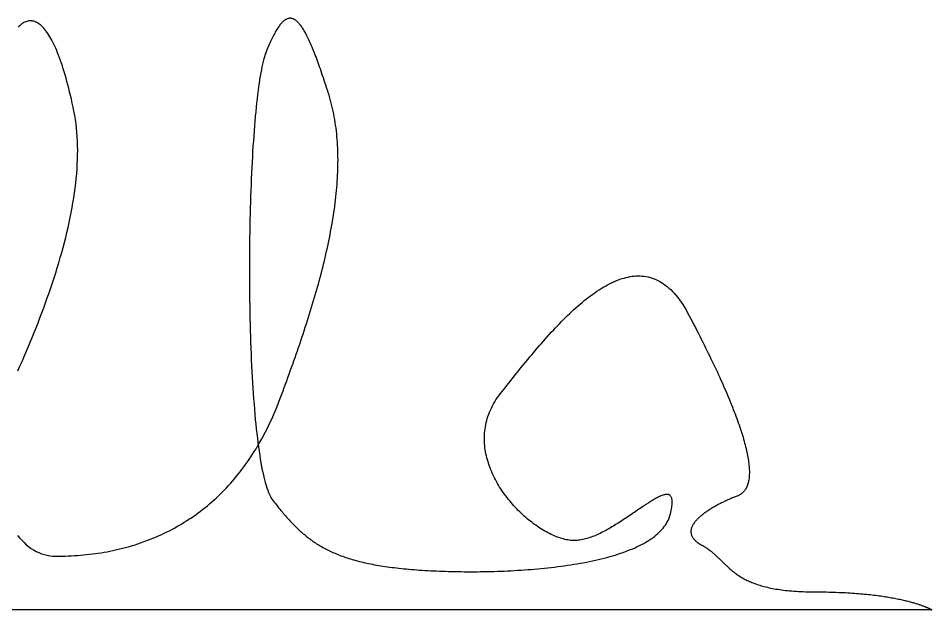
# Model space of a CAD drawing. Extents: x 0 to 545, y 0 to 177.
# Drawn here: x 272.7 to 545.3, y 0 to 176.7 of the extents above; entities that cross this region are included whole.
import ezdxf

# ---------------------------------------------------------------- set-up
doc = ezdxf.new("R2010")
doc.units = 0
doc.layers.get('0').update_dxf_attribs({"linetype": 'CONTINUOUS'})
doc.layers.add('1', color=7, linetype='CONTINUOUS')

msp = doc.modelspace()

# ---------------------------------------------------------------- linework, layer by layer
at = {"color": 30}
for points in [[(272.453, 22.2217, 0), (273.077, 21.4564, 0), (273.72, 20.7369, 0), (274.383, 20.0642, 0), (275.065, 19.4392, 0), (275.767, 18.8629, 0), (276.489, 18.3364, 0), (277.232, 17.8606, 0), (277.995, 17.4366, 0), (278.778, 17.0653, 0), (279.583, 16.7476, 0), (280.409, 16.4847, 0), (281.257, 16.2775, 0), (282.127, 16.1271, 0), (283.018, 16.0343, 0), (283.931, 16.0002, 0), (284.856, 16.004, 0), (285.778, 16.0173, 0), (286.696, 16.04, 0), (287.61, 16.072, 0), (288.521, 16.1135, 0), (289.429, 16.1643, 0), (290.332, 16.2246, 0), (291.232, 16.2943, 0), (292.128, 16.3735, 0), (293.021, 16.4622, 0), (293.909, 16.5603, 0), (294.794, 16.668, 0), (295.674, 16.7852, 0), (296.551, 16.912, 0), (297.423, 17.0483, 0), (298.292, 17.1942, 0), (299.156, 17.3497, 0), (300.016, 17.5149, 0), (300.872, 17.6896, 0), (301.723, 17.8741, 0), (302.571, 18.0682, 0), (303.413, 18.272, 0), (304.252, 18.4854, 0), (305.085, 18.7087, 0), (305.915, 18.9416, 0), (306.739, 19.1843, 0), (307.559, 19.4368, 0), (308.375, 19.6991, 0), (309.185, 19.9712, 0), (309.991, 20.2532, 0), (310.792, 20.5449, 0), (311.589, 20.8466, 0), (312.38, 21.1581, 0), (313.166, 21.4795, 0), (313.947, 21.8109, 0), (314.724, 22.1521, 0), (315.495, 22.5034, 0), (316.261, 22.8645, 0), (317.021, 23.2357, 0), (317.777, 23.6169, 0), (318.527, 24.0081, 0), (319.272, 24.4093, 0), (320.011, 24.8206, 0), (320.745, 25.242, 0), (321.473, 25.6735, 0), (322.196, 26.115, 0), (322.913, 26.5667, 0), (323.625, 27.0286, 0), (324.331, 27.5006, 0), (325.031, 27.9827, 0), (325.726, 28.4751, 0), (326.414, 28.9777, 0), (327.097, 29.4905, 0), (327.774, 30.0136, 0), (328.445, 30.5469, 0), (329.109, 31.0905, 0), (329.768, 31.6444, 0), (330.421, 32.2087, 0), (331.067, 32.7832, 0), (331.707, 33.3681, 0), (332.341, 33.9634, 0), (332.969, 34.5691, 0), (333.59, 35.1852, 0), (334.205, 35.8117, 0), (334.813, 36.4486, 0), (335.415, 37.096, 0), (336.01, 37.7539, 0), (336.599, 38.4222, 0), (337.181, 39.1011, 0), (337.757, 39.7905, 0), (338.325, 40.4905, 0), (338.887, 41.201, 0), (339.442, 41.9221, 0), (339.99, 42.6537, 0), (340.531, 43.396, 0), (341.065, 44.149, 0), (341.593, 44.9125, 0), (342.113, 45.6868, 0), (342.626, 46.4717, 0), (343.131, 47.2674, 0), (343.63, 48.0737, 0), (344.121, 48.8908, 0), (344.605, 49.7186, 0), (345.082, 50.5572, 0), (345.551, 51.4066, 0), (346.012, 52.2669, 0), (346.466, 53.1379, 0), (346.913, 54.0198, 0), (347.352, 54.9125, 0), (347.783, 55.8161, 0), (348.207, 56.7306, 0), (348.623, 57.656, 0), (349.031, 58.5923, 0), (349.431, 59.5396, 0), (349.823, 60.4979, 0), (350.208, 61.4671, 0), (350.584, 62.4473, 0), (350.955, 63.4356, 0), (351.324, 64.4254, 0), (351.692, 65.4163, 0), (352.06, 66.4082, 0), (352.425, 67.4012, 0), (352.79, 68.3951, 0), (353.153, 69.3899, 0), (353.514, 70.3855, 0), (353.874, 71.3818, 0), (354.232, 72.3788, 0), (354.588, 73.3764, 0), (354.941, 74.3744, 0), (355.293, 75.373, 0), (355.642, 76.3719, 0), (355.989, 77.3711, 0), (356.334, 78.3705, 0), (356.675, 79.3702, 0), (357.014, 80.3699, 0), (357.35, 81.3697, 0), (357.684, 82.3694, 0), (358.014, 83.369, 0), (358.341, 84.3684, 0), (358.664, 85.3676, 0), (358.984, 86.3665, 0), (359.301, 87.3649, 0), (359.614, 88.363, 0), (359.923, 89.3604, 0), (360.228, 90.3573, 0), (360.529, 91.3536, 0), (360.826, 92.3491, 0), (361.119, 93.3437, 0), (361.408, 94.3375, 0), (361.692, 95.3304, 0), (361.971, 96.3222, 0), (362.246, 97.313, 0), (362.516, 98.3026, 0), (362.782, 99.291, 0), (363.042, 100.278, 0), (363.297, 101.264, 0), (363.547, 102.248, 0), (363.791, 103.231, 0), (364.03, 104.212, 0), (364.263, 105.192, 0), (364.491, 106.169, 0), (364.713, 107.145, 0), (364.929, 108.12, 0), (365.139, 109.092, 0), (365.342, 110.062, 0), (365.54, 111.03, 0), (365.731, 111.996, 0), (365.915, 112.96, 0), (366.093, 113.922, 0), (366.265, 114.881, 0), (366.429, 115.838, 0), (366.586, 116.792, 0), (366.737, 117.744, 0), (366.88, 118.693, 0), (367.016, 119.64, 0), (367.145, 120.584, 0), (367.266, 121.525, 0), (367.379, 122.463, 0), (367.485, 123.398, 0), (367.582, 124.33, 0), (367.672, 125.259, 0), (367.754, 126.184, 0), (367.828, 127.107, 0), (367.893, 128.026, 0), (367.95, 128.942, 0), (367.998, 129.854, 0), (368.038, 130.763, 0), (368.068, 131.668, 0), (368.09, 132.569, 0), (368.103, 133.467, 0), (368.107, 134.361, 0), (368.102, 135.251, 0), (368.087, 136.137, 0), (368.063, 137.019, 0), (368.03, 137.897, 0), (367.986, 138.771, 0), (367.933, 139.641, 0), (367.87, 140.506, 0), (367.797, 141.367, 0), (367.714, 142.224, 0), (367.621, 143.076, 0), (367.517, 143.923, 0), (367.403, 144.766, 0), (367.278, 145.604, 0), (367.143, 146.437, 0), (366.997, 147.266, 0), (366.839, 148.089, 0), (366.671, 148.908, 0), (366.492, 149.721, 0), (366.301, 150.529, 0), (366.099, 151.332, 0), (365.886, 152.13, 0), (365.661, 152.923, 0), (365.424, 153.71, 0), (365.178, 154.49, 0), (364.934, 155.257, 0), (364.692, 156.01, 0), (364.453, 156.75, 0), (364.216, 157.477, 0), (363.982, 158.189, 0), (363.749, 158.889, 0), (363.519, 159.574, 0), (363.291, 160.247, 0), (363.066, 160.905, 0), (362.842, 161.55, 0), (362.621, 162.182, 0), (362.401, 162.8, 0), (362.184, 163.405, 0), (361.969, 163.996, 0), (361.755, 164.573, 0), (361.543, 165.138, 0), (361.333, 165.688, 0), (361.125, 166.225, 0), (360.919, 166.749, 0), (360.714, 167.259, 0), (360.511, 167.756, 0), (360.31, 168.239, 0), (360.11, 168.709, 0), (359.911, 169.165, 0), (359.714, 169.608, 0), (359.519, 170.038, 0), (359.325, 170.453, 0), (359.132, 170.856, 0), (358.941, 171.245, 0), (358.75, 171.621, 0), (358.561, 171.983, 0), (358.373, 172.332, 0), (358.187, 172.667, 0), (358.001, 172.989, 0), (357.816, 173.298, 0), (357.633, 173.593, 0), (357.45, 173.875, 0), (357.268, 174.143, 0), (357.087, 174.398, 0), (356.907, 174.639, 0), (356.728, 174.868, 0), (356.549, 175.082, 0), (356.371, 175.284, 0), (356.194, 175.472, 0), (356.017, 175.647, 0), (355.841, 175.808, 0), (355.665, 175.956, 0), (355.49, 176.09, 0), (355.316, 176.212, 0), (355.141, 176.32, 0), (354.967, 176.414, 0), (354.793, 176.495, 0), (354.62, 176.563, 0), (354.446, 176.618, 0), (354.273, 176.659, 0), (354.1, 176.687, 0), (353.927, 176.702, 0), (353.754, 176.703, 0), (353.581, 176.691, 0), (353.408, 176.666, 0), (353.235, 176.627, 0), (353.062, 176.575, 0), (352.889, 176.51, 0), (352.715, 176.431, 0), (352.541, 176.34, 0), (352.367, 176.235, 0), (352.192, 176.116, 0), (352.017, 175.985, 0), (351.842, 175.84, 0), (351.666, 175.682, 0), (351.489, 175.51, 0), (351.312, 175.326, 0), (351.134, 175.128, 0), (350.956, 174.917, 0), (350.777, 174.693, 0), (350.597, 174.455, 0), (350.416, 174.204, 0), (350.235, 173.94, 0), (350.052, 173.663, 0), (349.869, 173.373, 0), (349.685, 173.069, 0), (349.499, 172.752, 0), (349.313, 172.422, 0), (349.125, 172.079, 0), (348.937, 171.722, 0), (348.747, 171.353, 0), (348.556, 170.97, 0), (348.363, 170.574, 0), (348.17, 170.165, 0), (347.975, 169.742, 0), (347.778, 169.307, 0), (347.58, 168.858, 0), (347.381, 168.396, 0), (347.18, 167.921, 0), (346.977, 167.433, 0), (346.773, 166.932, 0), (346.568, 166.412, 0), (346.366, 165.843, 0), (346.168, 165.219, 0), (345.973, 164.542, 0), (345.783, 163.812, 0), (345.596, 163.031, 0), (345.414, 162.201, 0), (345.235, 161.322, 0), (345.06, 160.395, 0), (344.89, 159.422, 0), (344.723, 158.404, 0), (344.561, 157.342, 0), (344.403, 156.238, 0), (344.249, 155.092, 0), (344.099, 153.906, 0), (343.953, 152.68, 0), (343.811, 151.417, 0), (343.674, 150.117, 0), (343.541, 148.781, 0), (343.412, 147.411, 0), (343.288, 146.008, 0), (343.168, 144.572, 0), (343.052, 143.106, 0), (342.941, 141.611, 0), (342.834, 140.087, 0), (342.731, 138.536, 0), (342.633, 136.959, 0), (342.54, 135.357, 0), (342.451, 133.731, 0), (342.367, 132.083, 0), (342.287, 130.413, 0), (342.212, 128.724, 0), (342.141, 127.016, 0), (342.076, 125.29, 0), (342.014, 123.547, 0), (341.958, 121.789, 0), (341.906, 120.018, 0), (341.859, 118.233, 0), (341.817, 116.436, 0), (341.78, 114.629, 0), (341.748, 112.813, 0), (341.72, 110.988, 0), (341.697, 109.157, 0), (341.68, 107.319, 0), (341.667, 105.477, 0), (341.659, 103.632, 0), (341.656, 101.785, 0), (341.658, 99.9361, 0), (341.666, 98.0878, 0), (341.678, 96.2408, 0), (341.696, 94.3964, 0), (341.718, 92.5558, 0), (341.746, 90.7201, 0), (341.779, 88.8906, 0), (341.817, 87.0684, 0), (341.861, 85.2547, 0), (341.909, 83.4507, 0), (341.963, 81.6576, 0), (342.023, 79.8767, 0), (342.087, 78.109, 0), (342.157, 76.3557, 0), (342.233, 74.6182, 0), (342.313, 72.8975, 0), (342.4, 71.1948, 0), (342.491, 69.5114, 0), (342.589, 67.8484, 0), (342.692, 66.207, 0), (342.8, 64.5884, 0), (342.914, 62.9939, 0), (343.033, 61.4245, 0), (343.159, 59.8815, 0), (343.289, 58.3661, 0), (343.426, 56.8795, 0), (343.568, 55.4228, 0), (343.716, 53.9973, 0), (343.87, 52.6041, 0), (344.029, 51.2444, 0), (344.195, 49.9195, 0), (344.366, 48.6305, 0), (344.543, 47.3786, 0), (344.726, 46.1649, 0), (344.915, 44.9908, 0), (345.109, 43.8573, 0), (345.31, 42.7657, 0), (345.517, 41.7172, 0), (345.73, 40.7129, 0), (345.949, 39.754, 0), (346.174, 38.8418, 0), (346.405, 37.9774, 0), (346.642, 37.1621, 0), (346.885, 36.3969, 0), (347.135, 35.6831, 0), (347.39, 35.0219, 0), (347.652, 34.4145, 0), (347.921, 33.8621, 0), (348.195, 33.3658, 0), (348.476, 32.9268, 0), (348.763, 32.5433, 0), (349.05, 32.1756, 0), (349.336, 31.8112, 0), (349.621, 31.4502, 0), (349.905, 31.0926, 0), (350.189, 30.7384, 0), (350.472, 30.3876, 0), (350.755, 30.0401, 0), (351.037, 29.6959, 0), (351.319, 29.3551, 0), (351.601, 29.0177, 0), (351.883, 28.6836, 0), (352.166, 28.3528, 0), (352.448, 28.0254, 0), (352.731, 27.7013, 0), (353.015, 27.3806, 0), (353.3, 27.0632, 0), (353.585, 26.749, 0), (353.871, 26.4383, 0), (354.159, 26.1308, 0), (354.448, 25.8266, 0), (354.738, 25.5257, 0), (355.029, 25.2281, 0), (355.323, 24.9338, 0), (355.618, 24.6429, 0), (355.915, 24.3551, 0), (356.214, 24.0707, 0), (356.515, 23.7895, 0), (356.819, 23.5117, 0), (357.125, 23.237, 0), (357.433, 22.9657, 0), (357.744, 22.6976, 0), (358.058, 22.4327, 0), (358.376, 22.1712, 0), (358.696, 21.9128, 0), (359.019, 21.6577, 0), (359.346, 21.4058, 0), (359.676, 21.1572, 0), (360.01, 20.9118, 0), (360.347, 20.6696, 0), (360.689, 20.4306, 0), (361.034, 20.1949, 0), (361.384, 19.9623, 0), (361.737, 19.733, 0), (362.096, 19.5068, 0), (362.458, 19.2839, 0), (362.826, 19.0642, 0), (363.198, 18.8476, 0), (363.575, 18.6342, 0), (363.957, 18.424, 0), (364.345, 18.217, 0), (364.737, 18.0132, 0), (365.136, 17.8125, 0), (365.539, 17.615, 0), (365.949, 17.4206, 0), (366.364, 17.2294, 0), (366.785, 17.0413, 0), (367.213, 16.8564, 0), (367.646, 16.6747, 0), (368.086, 16.496, 0), (368.532, 16.3205, 0), (368.985, 16.1481, 0), (369.445, 15.9789, 0), (369.912, 15.8127, 0), (370.386, 15.6497, 0), (370.867, 15.4898, 0), (371.355, 15.333, 0), (371.85, 15.1793, 0), (372.353, 15.0287, 0), (372.864, 14.8812, 0), (373.383, 14.7368, 0), (373.909, 14.5954, 0), (374.444, 14.4571, 0), (374.987, 14.322, 0), (375.538, 14.1898, 0), (376.097, 14.0608, 0), (376.665, 13.9348, 0), (377.242, 13.8119, 0), (377.828, 13.692, 0), (378.423, 13.5752, 0), (379.026, 13.4614, 0), (379.639, 13.3506, 0), (380.262, 13.2429, 0), (380.894, 13.1382, 0), (381.535, 13.0366, 0), (382.187, 12.938, 0), (382.848, 12.8424, 0), (383.519, 12.7498, 0), (384.2, 12.6602, 0), (384.892, 12.5736, 0), (385.594, 12.49, 0), (386.307, 12.4094, 0), (387.03, 12.3318, 0), (387.764, 12.2572, 0), (388.509, 12.1856, 0), (389.266, 12.117, 0), (390.033, 12.0513, 0), (390.812, 11.9886, 0), (391.604, 11.9286, 0), (392.409, 11.8712, 0), (393.227, 11.8166, 0), (394.058, 11.7646, 0), (394.901, 11.7156, 0), (395.756, 11.6694, 0), (396.622, 11.6262, 0), (397.499, 11.586, 0), (398.387, 11.549, 0), (399.285, 11.5151, 0), (400.192, 11.4845, 0), (401.109, 11.4573, 0), (402.034, 11.4334, 0), (402.968, 11.413, 0), (403.909, 11.3961, 0), (404.858, 11.3828, 0), (405.814, 11.3732, 0), (406.777, 11.3673, 0), (407.746, 11.3652, 0), (408.721, 11.3671, 0), (409.701, 11.3729, 0), (410.686, 11.3826, 0), (411.676, 11.3965, 0), (412.669, 11.4146, 0), (413.667, 11.4369, 0), (414.667, 11.4635, 0), (415.67, 11.4944, 0), (416.676, 11.5298, 0), (417.684, 11.5697, 0), (418.693, 11.6142, 0), (419.703, 11.6633, 0), (420.714, 11.7172, 0), (421.725, 11.7758, 0), (422.736, 11.8393, 0), (423.746, 11.9078, 0), (424.755, 11.9812, 0), (425.763, 12.0597, 0), (426.769, 12.1434, 0), (427.772, 12.2322, 0), (428.773, 12.3263, 0), (429.77, 12.4258, 0), (430.764, 12.5307, 0), (431.754, 12.6411, 0), (432.739, 12.757, 0), (433.72, 12.8786, 0), (434.695, 13.0058, 0), (435.664, 13.1389, 0), (436.627, 13.2777, 0), (437.584, 13.4225, 0), (438.533, 13.5733, 0), (439.475, 13.7301, 0), (440.409, 13.893, 0), (441.335, 14.0621, 0), (442.252, 14.2374, 0), (443.16, 14.4191, 0), (444.058, 14.6072, 0), (444.947, 14.8017, 0), (445.824, 15.0028, 0), (446.691, 15.2104, 0), (447.547, 15.4248, 0), (448.39, 15.6459, 0), (449.222, 15.8738, 0), (450.041, 16.1086, 0), (450.847, 16.3503, 0), (451.64, 16.5991, 0), (452.418, 16.855, 0), (453.183, 17.118, 0), (453.932, 17.3883, 0), (454.667, 17.6658, 0), (455.386, 17.9507, 0), (456.088, 18.2431, 0), (456.775, 18.543, 0), (457.444, 18.8505, 0), (458.096, 19.1656, 0), (458.731, 19.4884, 0), (459.347, 19.8191, 0), (459.945, 20.1576, 0), (460.524, 20.504, 0), (461.083, 20.8584, 0), (461.622, 21.2209, 0), (462.141, 21.5915, 0), (462.64, 21.9704, 0), (463.117, 22.3575, 0), (463.573, 22.753, 0), (464.006, 23.1569, 0), (464.418, 23.5693, 0), (464.806, 23.9902, 0), (465.171, 24.4198, 0), (465.512, 24.8581, 0), (465.829, 25.3051, 0), (466.122, 25.761, 0), (466.39, 26.2258, 0), (466.632, 26.6995, 0), (466.848, 27.1823, 0), (467.038, 27.6742, 0), (467.202, 28.1754, 0), (467.338, 28.6857, 0), (467.453, 29.1864, 0), (467.554, 29.6612, 0), (467.639, 30.1106, 0), (467.71, 30.535, 0), (467.766, 30.935, 0), (467.809, 31.3108, 0), (467.837, 31.6629, 0), (467.851, 31.9918, 0), (467.852, 32.2979, 0), (467.839, 32.5817, 0), (467.813, 32.8435, 0), (467.774, 33.0837, 0), (467.723, 33.3029, 0), (467.659, 33.5015, 0), (467.582, 33.6798, 0), (467.493, 33.8384, 0), (467.392, 33.9776, 0), (467.28, 34.0979, 0), (467.156, 34.1997, 0), (467.02, 34.2834, 0), (466.874, 34.3495, 0), (466.716, 34.3984, 0), (466.548, 34.4306, 0), (466.369, 34.4465, 0), (466.18, 34.4464, 0), (465.981, 34.4309, 0), (465.772, 34.4003, 0), (465.553, 34.3552, 0), (465.324, 34.2959, 0), (465.087, 34.2228, 0), (464.84, 34.1364, 0), (464.584, 34.0372, 0), (464.32, 33.9255, 0), (464.047, 33.8019, 0), (463.766, 33.6666, 0), (463.477, 33.5202, 0), (463.18, 33.3631, 0), (462.875, 33.1957, 0), (462.563, 33.0185, 0), (462.243, 32.8318, 0), (461.917, 32.6361, 0), (461.583, 32.432, 0), (461.243, 32.2196, 0), (460.897, 31.9996, 0), (460.544, 31.7724, 0), (460.186, 31.5383, 0), (459.821, 31.2978, 0), (459.451, 31.0513, 0), (459.075, 30.7994, 0), (458.695, 30.5423, 0), (458.309, 30.2805, 0), (457.919, 30.0146, 0), (457.523, 29.7448, 0), (457.124, 29.4716, 0), (456.72, 29.1955, 0), (456.313, 28.917, 0), (455.901, 28.6363, 0), (455.486, 28.354, 0), (455.068, 28.0705, 0), (454.647, 27.7862, 0), (454.222, 27.5015, 0), (453.795, 27.2169, 0), (453.365, 26.9329, 0), (452.933, 26.6498, 0), (452.499, 26.3681, 0), (452.063, 26.0882, 0), (451.625, 25.8105, 0), (451.186, 25.5355, 0), (450.745, 25.2637, 0), (450.304, 24.9953, 0), (449.861, 24.731, 0), (449.418, 24.471, 0), (448.974, 24.2159, 0), (448.53, 23.9661, 0), (448.086, 23.7219, 0), (447.642, 23.4839, 0), (447.198, 23.2524, 0), (446.755, 23.028, 0), (446.313, 22.8109, 0), (445.871, 22.6017, 0), (445.431, 22.4009, 0), (444.992, 22.2087, 0), (444.554, 22.0257, 0), (444.119, 21.8523, 0), (443.685, 21.6889, 0), (443.254, 21.5359, 0), (442.825, 21.3939, 0), (442.398, 21.2631, 0), (441.974, 21.1441, 0), (441.554, 21.0373, 0), (441.136, 20.9431, 0), (440.722, 20.8619, 0), (440.312, 20.7942, 0), (439.905, 20.7404, 0), (439.503, 20.7009, 0), (439.104, 20.6762, 0), (438.71, 20.6668, 0), (438.316, 20.6728, 0), (437.915, 20.6944, 0), (437.506, 20.7313, 0), (437.091, 20.7833, 0), (436.67, 20.8502, 0), (436.242, 20.9319, 0), (435.81, 21.0281, 0), (435.371, 21.1386, 0), (434.928, 21.2632, 0), (434.48, 21.4018, 0), (434.028, 21.5541, 0), (433.572, 21.72, 0), (433.113, 21.8992, 0), (432.65, 22.0915, 0), (432.184, 22.2968, 0), (431.716, 22.5149, 0), (431.246, 22.7455, 0), (430.773, 22.9885, 0), (430.299, 23.2437, 0), (429.824, 23.5108, 0), (429.348, 23.7897, 0), (428.872, 24.0802, 0), (428.395, 24.3821, 0), (427.919, 24.6952, 0), (427.443, 25.0193, 0), (426.968, 25.3541, 0), (426.494, 25.6996, 0), (426.021, 26.0554, 0), (425.551, 26.4215, 0), (425.082, 26.7976, 0), (424.616, 27.1835, 0), (424.153, 27.579, 0), (423.694, 27.9839, 0), (423.237, 28.3981, 0), (422.785, 28.8212, 0), (422.337, 29.2533, 0), (421.894, 29.6939, 0), (421.455, 30.143, 0), (421.022, 30.6003, 0), (420.594, 31.0657, 0), (420.173, 31.5389, 0), (419.757, 32.0198, 0), (419.348, 32.5082, 0), (418.946, 33.0038, 0), (418.552, 33.5065, 0), (418.165, 34.016, 0), (417.786, 34.5322, 0), (417.416, 35.0549, 0), (417.054, 35.5839, 0), (416.701, 36.1189, 0), (416.357, 36.6599, 0), (416.023, 37.2065, 0), (415.7, 37.7586, 0), (415.386, 38.316, 0), (415.083, 38.8786, 0), (414.792, 39.446, 0), (414.511, 40.0181, 0), (414.243, 40.5948, 0), (413.986, 41.1758, 0), (413.742, 41.7608, 0), (413.511, 42.3499, 0), (413.293, 42.9426, 0), (413.088, 43.5389, 0), (412.897, 44.1385, 0), (412.72, 44.7412, 0), (412.557, 45.3469, 0), (412.409, 45.9554, 0), (412.277, 46.5664, 0), (412.16, 47.1797, 0), (412.059, 47.7952, 0), (411.973, 48.4127, 0), (411.905, 49.0319, 0), (411.853, 49.6527, 0), (411.818, 50.2748, 0), (411.801, 50.8982, 0), (411.802, 51.5225, 0), (411.821, 52.1476, 0), (411.858, 52.7733, 0), (411.915, 53.3994, 0), (411.99, 54.0257, 0), (412.085, 54.6519, 0), (412.2, 55.278, 0), (412.336, 55.9037, 0), (412.492, 56.5288, 0), (412.668, 57.1531, 0), (412.866, 57.7764, 0), (413.086, 58.3985, 0), (413.327, 59.0193, 0), (413.591, 59.6385, 0), (413.878, 60.2559, 0), (414.187, 60.8713, 0), (414.52, 61.4846, 0), (414.876, 62.0955, 0), (415.256, 62.7039, 0), (415.661, 63.3096, 0), (416.09, 63.9122, 0), (416.545, 64.5118, 0), (417.019, 65.1113, 0), (417.5, 65.719, 0), (417.988, 66.3348, 0), (418.481, 66.9581, 0), (418.981, 67.5884, 0), (419.486, 68.2253, 0), (419.996, 68.8683, 0), (420.512, 69.5168, 0), (421.034, 70.1704, 0), (421.56, 70.8285, 0), (422.092, 71.4906, 0), (422.629, 72.1564, 0), (423.17, 72.8251, 0), (423.717, 73.4965, 0), (424.267, 74.1698, 0), (424.822, 74.8448, 0), (425.382, 75.5208, 0), (425.946, 76.1973, 0), (426.513, 76.8739, 0), (427.085, 77.55, 0), (427.66, 78.2252, 0), (428.239, 78.8989, 0), (428.822, 79.5707, 0), (429.408, 80.2401, 0), (429.997, 80.9064, 0), (430.589, 81.5694, 0), (431.184, 82.2284, 0), (431.783, 82.8829, 0), (432.383, 83.5325, 0), (432.987, 84.1766, 0), (433.593, 84.8148, 0), (434.201, 85.4466, 0), (434.811, 86.0714, 0), (435.424, 86.6887, 0), (436.038, 87.2981, 0), (436.655, 87.899, 0), (437.273, 88.491, 0), (437.892, 89.0735, 0), (438.513, 89.6461, 0), (439.135, 90.2082, 0), (439.759, 90.7594, 0), (440.383, 91.2991, 0), (441.008, 91.8269, 0), (441.634, 92.3422, 0), (442.261, 92.8446, 0), (442.888, 93.3335, 0), (443.516, 93.8085, 0), (444.143, 94.269, 0), (444.771, 94.7145, 0), (445.399, 95.1446, 0), (446.027, 95.5588, 0), (446.654, 95.9565, 0), (447.281, 96.3372, 0), (447.908, 96.7005, 0), (448.534, 97.0459, 0), (449.159, 97.3727, 0), (449.783, 97.6807, 0), (450.406, 97.9691, 0), (451.027, 98.2377, 0), (451.648, 98.4857, 0), (452.267, 98.7128, 0), (452.884, 98.9185, 0), (453.5, 99.1022, 0), (454.114, 99.2634, 0), (454.726, 99.4017, 0), (455.335, 99.5166, 0), (455.943, 99.6074, 0), (456.548, 99.6739, 0), (457.151, 99.7153, 0), (457.751, 99.7314, 0), (458.348, 99.7214, 0), (458.942, 99.685, 0), (459.533, 99.6217, 0), (460.121, 99.5308, 0), (460.706, 99.4121, 0), (461.287, 99.2648, 0), (461.865, 99.0887, 0), (462.439, 98.883, 0), (463.01, 98.6474, 0), (463.576, 98.3814, 0), (464.138, 98.0844, 0), (464.696, 97.7559, 0), (465.25, 97.3955, 0), (465.799, 97.0026, 0), (466.344, 96.5767, 0), (466.884, 96.1174, 0), (467.419, 95.6242, 0), (467.949, 95.0964, 0), (468.474, 94.5338, 0), (468.994, 93.9356, 0), (469.508, 93.3015, 0), (470.017, 92.631, 0), (470.52, 91.9235, 0), (471.017, 91.1785, 0), (471.509, 90.3956, 0), (471.994, 89.5742, 0), (472.473, 88.7138, 0), (472.946, 87.8218, 0), (473.415, 86.9306, 0), (473.878, 86.044, 0), (474.337, 85.162, 0), (474.791, 84.2848, 0), (475.24, 83.4124, 0), (475.684, 82.5449, 0), (476.123, 81.6823, 0), (476.557, 80.8248, 0), (476.985, 79.9724, 0), (477.409, 79.1252, 0), (477.827, 78.2833, 0), (478.239, 77.4467, 0), (478.647, 76.6156, 0), (479.048, 75.7899, 0), (479.444, 74.9698, 0), (479.835, 74.1554, 0), (480.22, 73.3467, 0), (480.599, 72.5438, 0), (480.972, 71.7467, 0), (481.34, 70.9557, 0), (481.702, 70.1706, 0), (482.057, 69.3917, 0), (482.407, 68.619, 0), (482.75, 67.8525, 0), (483.087, 67.0923, 0), (483.418, 66.3386, 0), (483.743, 65.5913, 0), (484.062, 64.8506, 0), (484.374, 64.1166, 0), (484.679, 63.3893, 0), (484.978, 62.6688, 0), (485.271, 61.9551, 0), (485.556, 61.2484, 0), (485.836, 60.5487, 0), (486.108, 59.8561, 0), (486.373, 59.1707, 0), (486.632, 58.4925, 0), (486.883, 57.8217, 0), (487.128, 57.1582, 0), (487.365, 56.5023, 0), (487.596, 55.8539, 0), (487.819, 55.2131, 0), (488.035, 54.5801, 0), (488.243, 53.9548, 0), (488.445, 53.3374, 0), (488.638, 52.7279, 0), (488.825, 52.1265, 0), (489.003, 51.5331, 0), (489.174, 50.9479, 0), (489.338, 50.3709, 0), (489.493, 49.8023, 0), (489.641, 49.242, 0), (489.781, 48.6903, 0), (489.913, 48.147, 0), (490.037, 47.6124, 0), (490.153, 47.0865, 0), (490.26, 46.5694, 0), (490.36, 46.0611, 0), (490.451, 45.5618, 0), (490.534, 45.0714, 0), (490.609, 44.5901, 0), (490.675, 44.118, 0), (490.733, 43.6552, 0), (490.782, 43.2016, 0), (490.823, 42.7574, 0), (490.855, 42.3227, 0), (490.878, 41.8975, 0), (490.893, 41.482, 0), (490.898, 41.0761, 0), (490.895, 40.68, 0), (490.883, 40.2937, 0), (490.861, 39.9174, 0), (490.831, 39.551, 0), (490.791, 39.1947, 0), (490.743, 38.8486, 0), (490.685, 38.5127, 0), (490.617, 38.1871, 0), (490.54, 37.8719, 0), (490.454, 37.5671, 0), (490.358, 37.2728, 0), (490.253, 36.9892, 0), (490.138, 36.7162, 0), (490.013, 36.454, 0), (489.879, 36.2027, 0), (489.734, 35.9622, 0), (489.58, 35.7327, 0), (489.416, 35.5143, 0), (489.242, 35.307, 0), (489.057, 35.111, 0), (488.863, 34.9262, 0), (488.658, 34.7528, 0), (488.444, 34.5909, 0), (488.218, 34.4404, 0), (487.983, 34.3016, 0), (487.737, 34.1744, 0), (487.48, 34.059, 0), (487.214, 33.954, 0), (486.945, 33.8491, 0), (486.676, 33.7421, 0), (486.405, 33.6331, 0), (486.133, 33.5221, 0), (485.861, 33.4091, 0), (485.588, 33.2942, 0), (485.315, 33.1774, 0), (485.042, 33.0587, 0), (484.769, 32.9382, 0), (484.495, 32.8159, 0), (484.222, 32.6919, 0), (483.949, 32.5661, 0), (483.677, 32.4387, 0), (483.405, 32.3096, 0), (483.134, 32.1789, 0), (482.864, 32.0466, 0), (482.595, 31.9128, 0), (482.327, 31.7774, 0), (482.06, 31.6406, 0), (481.795, 31.5024, 0), (481.531, 31.3627, 0), (481.269, 31.2217, 0), (481.009, 31.0793, 0), (480.751, 30.9356, 0), (480.495, 30.7907, 0), (480.242, 30.6445, 0), (479.99, 30.4972, 0), (479.742, 30.3486, 0), (479.496, 30.199, 0), (479.253, 30.0482, 0), (479.013, 29.8964, 0), (478.776, 29.7436, 0), (478.542, 29.5898, 0), (478.311, 29.4351, 0), (478.085, 29.2794, 0), (477.862, 29.1228, 0), (477.642, 28.9654, 0), (477.427, 28.8072, 0), (477.216, 28.6482, 0), (477.008, 28.4885, 0), (476.806, 28.328, 0), (476.608, 28.1669, 0), (476.414, 28.0051, 0), (476.225, 27.8428, 0), (476.042, 27.6799, 0), (475.863, 27.5164, 0), (475.69, 27.3524, 0), (475.521, 27.188, 0), (475.359, 27.0232, 0), (475.202, 26.8579, 0), (475.051, 26.6923, 0), (474.905, 26.5264, 0), (474.766, 26.3602, 0), (474.633, 26.1937, 0), (474.506, 26.027, 0), (474.386, 25.8602, 0), (474.272, 25.6931, 0), (474.165, 25.526, 0), (474.065, 25.3588, 0), (473.972, 25.1915, 0), (473.886, 25.0243, 0), (473.808, 24.857, 0), (473.737, 24.6898, 0), (473.673, 24.5227, 0), (473.617, 24.3558, 0), (473.569, 24.189, 0), (473.529, 24.0224, 0), (473.498, 23.856, 0), (473.474, 23.69, 0), (473.459, 23.5242, 0), (473.453, 23.3587, 0), (473.455, 23.1937, 0), (473.466, 23.029, 0), (473.486, 22.8648, 0), (473.515, 22.701, 0), (473.553, 22.5378, 0), (473.601, 22.3752, 0), (473.659, 22.2131, 0), (473.726, 22.0516, 0), (473.802, 21.8908, 0), (473.889, 21.7306, 0), (473.986, 21.5712, 0), (474.093, 21.4126, 0), (474.211, 21.2547, 0), (474.339, 21.0977, 0), (474.478, 20.9415, 0), (474.627, 20.7863, 0), (474.787, 20.6319, 0), (474.959, 20.4786, 0), (475.142, 20.3262, 0), (475.336, 20.1749, 0), (475.541, 20.0246, 0), (475.759, 19.8755, 0), (475.988, 19.7275, 0), (476.228, 19.5807, 0), (476.481, 19.4351, 0), (476.746, 19.2905, 0), (477.009, 19.1441, 0), (477.266, 18.9948, 0), (477.518, 18.8427, 0), (477.765, 18.688, 0), (478.007, 18.5307, 0), (478.244, 18.371, 0), (478.477, 18.2088, 0), (478.705, 18.0444, 0), (478.93, 17.8777, 0), (479.151, 17.7089, 0), (479.368, 17.5381, 0), (479.582, 17.3654, 0), (479.793, 17.1908, 0), (480.001, 17.0145, 0), (480.207, 16.8366, 0), (480.41, 16.657, 0), (480.611, 16.476, 0), (480.811, 16.2936, 0), (481.008, 16.1099, 0), (481.205, 15.925, 0), (481.4, 15.739, 0), (481.594, 15.552, 0), (481.788, 15.3641, 0), (481.981, 15.1753, 0), (482.174, 14.9858, 0), (482.367, 14.7957, 0), (482.56, 14.605, 0), (482.754, 14.4138, 0), (482.948, 14.2222, 0), (483.144, 14.0304, 0), (483.34, 13.8384, 0), (483.538, 13.6462, 0), (483.738, 13.4541, 0), (483.94, 13.262, 0), (484.144, 13.0702, 0), (484.35, 12.8786, 0), (484.559, 12.6873, 0), (484.77, 12.4965, 0), (484.985, 12.3063, 0), (485.203, 12.1166, 0), (485.425, 11.9277, 0), (485.65, 11.7396, 0), (485.879, 11.5525, 0), (486.113, 11.3663, 0), (486.351, 11.1812, 0), (486.594, 10.9973, 0), (486.842, 10.8147, 0), (487.095, 10.6334, 0), (487.354, 10.4536, 0), (487.618, 10.2754, 0), (487.888, 10.0988, 0), (488.165, 9.92389, 0), (488.447, 9.75083, 0), (488.737, 9.5797, 0), (489.033, 9.41057, 0), (489.336, 9.24353, 0), (489.647, 9.0787, 0), (489.965, 8.91614, 0), (490.291, 8.75595, 0), (490.625, 8.59824, 0), (490.967, 8.44308, 0), (491.318, 8.29057, 0), (491.678, 8.1408, 0), (492.046, 7.99386, 0), (492.424, 7.84984, 0), (492.811, 7.70884, 0), (493.208, 7.57095, 0), (493.615, 7.43626, 0), (494.032, 7.30486, 0), (494.459, 7.17684, 0), (494.897, 7.05229, 0), (495.346, 6.93131, 0), (495.806, 6.81398, 0), (496.277, 6.7004, 0), (496.76, 6.59067, 0), (497.254, 6.48486, 0), (497.761, 6.38308, 0), (498.28, 6.28541, 0), (498.811, 6.19195, 0), (499.356, 6.10279, 0), (499.913, 6.01801, 0), (500.483, 5.93772, 0), (501.067, 5.862, 0), (501.665, 5.79095, 0), (502.276, 5.72465, 0), (502.902, 5.6632, 0), (503.542, 5.60669, 0), (504.196, 5.55521, 0), (504.866, 5.50885, 0), (505.551, 5.46771, 0), (506.251, 5.43187, 0), (506.966, 5.40143, 0), (507.698, 5.37648, 0), (508.445, 5.35711, 0), (509.209, 5.34341, 0), (509.989, 5.33548, 0), (510.785, 5.3333, 0), (511.581, 5.33112, 0), (512.366, 5.32563, 0), (513.14, 5.31689, 0), (513.903, 5.30499, 0), (514.655, 5.28999, 0), (515.397, 5.27195, 0), (516.128, 5.25096, 0), (516.848, 5.22707, 0), (517.558, 5.20036, 0), (518.257, 5.1709, 0), (518.946, 5.13876, 0), (519.624, 5.104, 0), (520.292, 5.0667, 0), (520.95, 5.02693, 0), (521.598, 4.98475, 0), (522.235, 4.94025, 0), (522.862, 4.89347, 0), (523.48, 4.84451, 0), (524.087, 4.79342, 0), (524.684, 4.74028, 0), (525.272, 4.68515, 0), (525.849, 4.62811, 0), (526.417, 4.56922, 0), (526.975, 4.50856, 0), (527.524, 4.4462, 0), (528.063, 4.38219, 0), (528.592, 4.31663, 0), (529.112, 4.24957, 0), (529.623, 4.18108, 0), (530.124, 4.11123, 0), (530.615, 4.0401, 0), (531.098, 3.96776, 0), (531.571, 3.89426, 0), (532.036, 3.81969, 0), (532.491, 3.74412, 0), (532.937, 3.6676, 0), (533.374, 3.59022, 0), (533.802, 3.51204, 0), (534.222, 3.43313, 0), (534.632, 3.35357, 0), (535.034, 3.27342, 0), (535.427, 3.19274, 0), (535.812, 3.11162, 0), (536.188, 3.03013, 0), (536.555, 2.94832, 0), (536.914, 2.86627, 0), (537.265, 2.78406, 0), (537.607, 2.70174, 0), (537.941, 2.61939, 0), (538.266, 2.53709, 0), (538.584, 2.45489, 0), (538.893, 2.37288, 0), (539.195, 2.29111, 0), (539.488, 2.20967, 0), (539.773, 2.12861, 0), (540.051, 2.04801, 0), (540.321, 1.96794, 0), (540.582, 1.88847, 0), (540.837, 1.80966, 0), (541.083, 1.7316, 0), (541.322, 1.65434, 0), (541.553, 1.57796, 0), (541.777, 1.50253, 0), (541.994, 1.42811, 0), (542.203, 1.35479, 0), (542.404, 1.28261, 0), (542.599, 1.21167, 0), (542.786, 1.14202, 0), (542.966, 1.07374, 0), (543.139, 1.0069, 0), (543.305, 0.94156, 0), (543.464, 0.87779, 0), (543.616, 0.81568, 0), (543.761, 0.75527, 0), (543.899, 0.69666, 0), (544.031, 0.63989, 0), (544.156, 0.58506, 0), (544.274, 0.53221, 0), (544.386, 0.48143, 0), (544.491, 0.43279, 0), (544.589, 0.38635, 0), (544.682, 0.34218, 0), (544.767, 0.30036, 0), (544.847, 0.26095, 0), (544.92, 0.22402, 0), (544.987, 0.18965, 0), (545.048, 0.1579, 0), (545.103, 0.12884, 0), (545.152, 0.10254, 0), (545.195, 0.07908, 0), (545.232, 0.05852, 0), (545.263, 0.04093, 0), (545.289, 0.02638, 0), (545.308, 0.01494, 0), (545.322, 0.00669, 0), (545.331, 0.00168, 0), (545.333, 0, 0)], [(272.563, 71.4078, 0), (273.182, 72.797, 0), (273.799, 74.1971, 0), (274.412, 75.6076, 0), (275.022, 77.028, 0), (275.627, 78.4577, 0), (276.228, 79.8962, 0), (276.823, 81.3429, 0), (277.413, 82.7974, 0), (277.996, 84.2591, 0), (278.573, 85.7275, 0), (279.142, 87.202, 0), (279.703, 88.6822, 0), (280.256, 90.1675, 0), (280.799, 91.6573, 0), (281.334, 93.1512, 0), (281.858, 94.6486, 0), (282.372, 96.149, 0), (282.875, 97.6519, 0), (283.367, 99.1566, 0), (283.846, 100.663, 0), (284.313, 102.17, 0), (284.767, 103.677, 0), (285.207, 105.185, 0), (285.633, 106.691, 0), (286.044, 108.196, 0), (286.441, 109.7, 0), (286.821, 111.201, 0), (287.186, 112.7, 0), (287.534, 114.195, 0), (287.864, 115.686, 0), (288.177, 117.173, 0), (288.471, 118.655, 0), (288.747, 120.131, 0), (289.003, 121.602, 0), (289.24, 123.066, 0), (289.456, 124.522, 0), (289.652, 125.972, 0), (289.826, 127.413, 0), (289.978, 128.846, 0), (290.107, 130.269, 0), (290.214, 131.683, 0), (290.297, 133.086, 0), (290.357, 134.479, 0), (290.391, 135.861, 0), (290.401, 137.231, 0), (290.385, 138.588, 0), (290.344, 139.933, 0), (290.275, 141.264, 0), (290.18, 142.581, 0), (290.057, 143.884, 0), (289.905, 145.172, 0), (289.725, 146.444, 0), (289.516, 147.701, 0), (289.278, 148.94, 0), (289.029, 150.154, 0), (288.777, 151.339, 0), (288.522, 152.493, 0), (288.265, 153.619, 0), (288.005, 154.715, 0), (287.742, 155.783, 0), (287.477, 156.821, 0), (287.209, 157.831, 0), (286.94, 158.811, 0), (286.668, 159.764, 0), (286.394, 160.687, 0), (286.118, 161.582, 0), (285.839, 162.449, 0), (285.559, 163.288, 0), (285.278, 164.099, 0), (284.994, 164.882, 0), (284.709, 165.637, 0), (284.423, 166.364, 0), (284.135, 167.064, 0), (283.845, 167.736, 0), (283.554, 168.381, 0), (283.262, 168.998, 0), (282.969, 169.589, 0), (282.675, 170.152, 0), (282.38, 170.688, 0), (282.084, 171.198, 0), (281.788, 171.681, 0), (281.49, 172.137, 0), (281.192, 172.567, 0), (280.894, 172.971, 0), (280.594, 173.348, 0), (280.295, 173.699, 0), (279.995, 174.024, 0), (279.695, 174.324, 0), (279.395, 174.597, 0), (279.095, 174.845, 0), (278.795, 175.067, 0), (278.495, 175.264, 0), (278.195, 175.435, 0), (277.896, 175.582, 0), (277.597, 175.703, 0), (277.298, 175.799, 0), (277, 175.87, 0), (276.702, 175.917, 0), (276.405, 175.938, 0), (276.109, 175.936, 0), (275.814, 175.909, 0), (275.52, 175.857, 0), (275.227, 175.782, 0), (274.935, 175.682, 0), (274.644, 175.558, 0), (274.354, 175.411, 0), (274.066, 175.239, 0), (273.779, 175.044, 0), (273.494, 174.826, 0), (273.21, 174.584, 0), (272.928, 174.319, 0), (272.648, 174.031, 0)]]:
    msp.add_polyline3d(points, dxfattribs=at)
at = {"layer": '1', "color": 5}
msp.add_lwpolyline([(545.33333, 0), (0, 0)], dxfattribs=at)

doc.saveas('drawing.dxf')
